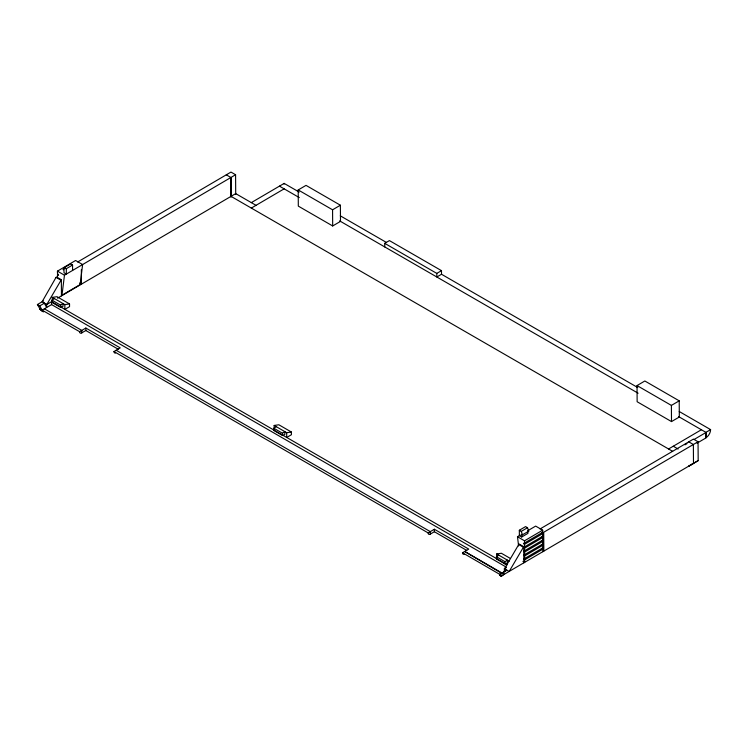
<?xml version="1.0" encoding="UTF-8"?>
<svg xmlns="http://www.w3.org/2000/svg" width="748" height="748" viewBox="0 0 748 748"><rect width="100%" height="100%" fill="white"/><g stroke="black" fill="none" stroke-linecap="round" stroke-linejoin="round"><path stroke-width="1.12" d="M77.642 261.996L230.973 172.077L235.583 174.742L64.468 275.199L61.972 295.236L80.13 284.586L82.626 264.549L75.604 260.491L57.437 271.141L57.456 273.3L58.568 275.245L57.465 274.6L57.484 277.19M64.356 267.588L66.31 268.71L66.348 274.105L64.001 272.749L63.982 270.103L63.206 269.654L64.356 267.588L70.602 263.922L72.556 265.044L72.593 270.439M56.035 277.377L42.094 301.79L46.778 304.492L61.345 279.715L56.661 277.012L56.035 277.377L60.719 280.079M504.489 568.751L519.056 543.974L523.74 546.676L523.852 562.842M523.74 546.676L509.173 571.453L504.395 568.807L504.348 571.743L506.742 570.154L504.33 568.845M506.742 570.154L499.814 574.399L500.113 575.474L502.011 575.614L698.183 460.618L698.052 441.75L693.443 439.095L540.037 528.958M60.644 307.4L60.635 305.156L62.972 303.529L62.991 306.399L60.644 307.4L52.051 302.444L52.042 300.191L54.38 298.564M282.501 435.495L282.482 433.242L284.829 431.615L284.848 434.495L282.501 435.495L273.908 430.53L273.89 428.277L276.236 426.659M505.04 563.973L505.022 561.72L507.359 560.102L507.387 562.973L505.04 563.973L496.448 559.018L496.429 556.764L498.776 555.138M43.431 301.005L37.4 304.539L39.747 305.895L44.338 303.192L46.638 307.493L46.619 304.586L52.734 301.005M522.917 561.355L524.666 562.365L524.647 559.841L523.544 559.205L524.638 558.532L524.629 555.951L523.516 555.306L524.619 554.642L524.6 552.052L523.488 551.416L524.591 550.752L524.572 548.162L523.46 547.527L524.563 546.853L524.544 544.273L523.432 543.628L524.535 542.964L524.516 540.813L517.494 536.746L520.356 535.072M528.004 530.584L535.652 526.096L542.683 530.164L542.693 532.314L541.599 532.978L542.702 533.623L542.721 536.204L541.627 536.877L542.73 537.513L542.749 540.103L541.645 540.767L542.758 541.402L542.777 543.992L541.674 544.656L542.786 545.301L542.805 547.882L541.702 548.555L542.814 549.191L542.824 551.715M688.927 466.098L698.183 460.618M63.206 269.654L64.992 268.607M66.31 268.71L72.556 265.044M57.54 298.181L235.714 193.61L256.022 205.335M43.739 311.607L42.758 311.533L42.103 310.149L51.575 304.595L51.556 301.687L507.331 564.834M251.328 202.624L284.137 183.391L299.181 192.077M251.328 208.084L284.137 188.842M298.2 189.945L306.016 185.373L340.377 205.214L340.49 221.38L332.682 225.961L298.312 206.121L298.2 189.945L332.57 209.795L332.682 225.961M37.4 304.539L39.943 308.896L79.606 331.691L85.842 328.045L120.204 347.885L113.977 351.532A3.076 1.776 -60 0 0 115.613 352.991M79.606 331.691A3.067 1.767 -60 0 0 81.242 333.15L85.852 330.532L85.842 328.045M332.57 209.795L340.377 205.214M384.743 246.934L384.724 243.343L389.409 240.594L441.488 270.654L441.516 274.254L637.764 387.558M441.516 274.254L436.823 277.003L436.804 273.403L441.488 270.654M637.034 385.566L644.841 380.994L679.212 400.834L679.315 417.001L671.508 421.582L637.137 401.741L637.034 385.566L671.395 405.416L671.508 421.582M113.977 351.532L428.127 532.903L434.364 529.247L468.734 549.088L462.488 552.753A3.076 1.776 -60 0 0 464.125 554.203M428.127 532.903A3.067 1.767 -60 0 0 429.763 534.362L434.382 531.735L434.364 529.247M671.395 405.416L679.212 400.834M521.711 537.008L519.364 535.652L519.327 530.257L525.573 526.601L527.527 527.723L528.724 531.145L522.469 534.811L521.693 534.362L521.711 537.008L527.957 533.343L527.938 530.697L528.724 531.145M519.327 530.257L521.281 531.389L527.527 527.723M668.581 448.978L701.381 429.745M710.6 429.614L705.916 432.353L705.953 437.748A6.629 3.824 -60 0 0 710.6 429.614L679.24 411.503M684.981 444.817L686.991 443.639M694.013 439.515L706.065 432.447L678.604 416.589M524.516 540.813L542.683 530.164M523.432 543.628L542.693 532.314M698.052 441.75L543.721 532.258L543.843 551.117M524.544 544.273L542.702 533.623M697.071 443.143L706.103 437.842L706.065 432.447M524.423 546.966L542.721 536.204M524.572 548.162L542.73 537.513M523.488 551.416L542.749 540.103M524.6 552.052L542.758 541.402M523.516 555.306L542.777 543.992M524.629 555.951L542.786 545.301M504.395 568.807L506.443 567.601M523.544 559.205L542.805 547.882M499.814 574.399L504.788 571.481M524.647 559.841L542.814 549.191M688.843 466.051L693.49 463.367L693.368 444.499L688.684 441.797M501.45 575.857L504.479 574.212L502.142 572.856M502.104 575.558L501.534 575.801A3.067 1.767 -60 0 1 499.898 574.352M500.917 575.923L501.983 575.651L462.488 552.753M52.304 297.367L57.007 296.694L69.536 303.931L69.555 306.633L64.87 309.373L64.833 304.604L52.304 297.367L52.332 302.145M64.833 304.604L69.536 303.931M274.161 425.453L278.854 424.789L291.393 432.026L291.411 434.719L286.718 437.468L286.69 432.69L274.161 425.453L274.179 428.324M286.69 432.69L291.393 432.026M496.728 558.709L496.691 553.941L501.394 553.268L510.071 558.279M500.468 575.792L501.983 575.651L499.888 575.006M500.113 575.474L501.983 575.651M42.561 310.373L39.943 308.896L42.412 311.224M340.293 215.817L386.426 242.446M384.724 243.343L436.804 273.403M279.453 186.14L299.294 197.594M339.62 220.875L638.138 393.224M226.289 174.826L230.973 177.538L231.104 196.406L672.639 451.325M673.265 446.229L678.099 449.024M79.578 283.081L81.457 284.156L81.354 269.729M57.437 271.141L64.468 275.199M518.429 544.338L523.114 547.04M496.691 553.941L509.229 561.178M52.042 300.191L60.635 305.156M273.89 428.277L282.482 433.242M496.429 556.764L505.022 561.72M51.575 304.595L506.246 567.096M85.852 330.532L118.203 349.204M434.382 531.735L466.733 550.406M44.375 308.812L81.794 330.41L81.812 332.907M116.155 350.251L430.306 531.632L430.324 534.119M502.086 573.071L464.676 551.472L502.086 573.51M44.338 303.192L46.619 304.586M41.841 310.252L39.943 308.896L42.758 311.533M42.187 310.747L39.943 308.896L43.216 311.664M39.747 305.895L42.103 310.149M521.281 531.389L522.469 534.811M517.494 536.746L518.607 545.984M235.583 174.742L235.714 194.377M230.898 177.491L231.029 197.126M61.345 279.715L61.458 295.881M43.833 311.551A3.076 1.776 -60 0 1 42.197 310.093M284.137 183.391A6.629 3.824 -60 0 1 284.1 184.12"/></g></svg>
